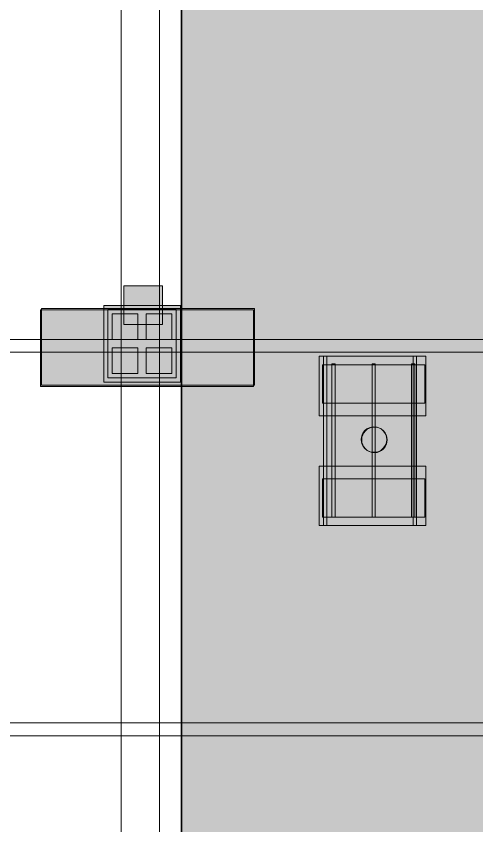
# Model space of a CAD drawing. Header units: inches. Extents: x -10671 to 1761, y -674 to 7170.
# Drawn here: x -437.4 to -221.1, y 511.9 to 892.1 of the extents above; entities that cross this region are included whole.
import ezdxf

# ---------------------------------------------------------------- set-up
doc = ezdxf.new("R2010")
doc.units = ezdxf.units.IN
doc.header["$LTSCALE"] = 19.2
doc.header["$MEASUREMENT"] = 0
for name, color, linetype, lineweight, true_color in [('DWG-bldg-utility box', 3, 'Continuous', 18, 0x00ff00), ('PDF', 6, 'Continuous', 5, 0xff00ff), ('Venue-Ceiling-Obstructions', 7, 'Continuous', 5, 0xdd0000), ('Venue-NO HANG ZONE', 7, 'Continuous', 15, 0xdd0000), ('Venue-Rigging Steel-High', 7, 'Continuous', 5, 0x800000), ('Venue-Rigging Steel-Low', 7, 'Continuous', 5, 0x0000dd)]:
    doc.layers.add(name, color=color, linetype=linetype, lineweight=lineweight, true_color=true_color)
doc.layers.add('Venue-Ceiling-Lights', color=7, linetype='Continuous', lineweight=5)
doc.layers.add('Venue-Floor Pockets', color=7, linetype='Continuous', lineweight=5)

# ---------------------------------------------------------------- blocks, each defined once
blk = doc.blocks.new('FLOORBOX')
at = {"layer": 'Venue-Floor Pockets', "linetype": 'Continuous', "lineweight": 0, "true_color": 0xaaaaaa}
blk.add_hatch(color=253, dxfattribs=at).paths.add_polyline_path([(-18, 18), (18, 18), (18, -18), (-18, -18)])
at = {"layer": 'Venue-Floor Pockets', "linetype": 'Continuous', "lineweight": 0, "true_color": 0xbbbbbb}
blk.add_hatch(color=9, dxfattribs=at).paths.add_polyline_path([(-16, 16), (16, 16), (16, -16), (-16, -16)])
at = {"layer": 'Venue-Floor Pockets', "linetype": 'Continuous', "lineweight": 0, "true_color": 0xdddddd}
for points in [[(-14, 14), (-2, 14), (-2, 2), (-14, 2)], [(2, 14), (14, 14), (14, 2), (2, 2)], [(-14, -2), (-2, -2), (-2, -14), (-14, -14)], [(2, -2), (14, -2), (14, -14), (2, -14)]]:
    blk.add_hatch(color=254, dxfattribs=at).paths.add_polyline_path(points)
at = {"layer": 'Venue-Floor Pockets', "color": 7, "linetype": 'Continuous', "lineweight": 5, "flags": 128}
for points in [[(-18, 18), (18, 18), (18, -18), (-18, -18)], [(-16, 16), (16, 16), (16, -16), (-16, -16)], [(-14, 14), (-2, 14), (-2, 2), (-14, 2)], [(2, 14), (14, 14), (14, 2), (2, 2)], [(-14, -2), (-2, -2), (-2, -14), (-14, -14)], [(2, -2), (14, -2), (14, -14), (2, -14)]]:
    blk.add_lwpolyline(points, close=True, dxfattribs=at)
blk = doc.blocks.new('No Hang Zone H_1 (2D)')
at = {"layer": 'Venue-NO HANG ZONE', "linetype": 'Continuous', "lineweight": 0}
blk.add_hatch(color=7, dxfattribs=at).paths.add_polyline_path([(-1245.0112, 1241.49465), (-1245.0112, -1241.49465), (1245.0112, -1241.49465), (1245.0112, -914.50545), (-985.5915, -914.50545), (-985.5915, 1241.49465)])
at = {"layer": 'Venue-NO HANG ZONE', "flags": 128}
blk.add_lwpolyline([(-1245.0112, 1241.49465), (-1245.0112, -1241.49465), (1245.0112, -1241.49465), (1245.0112, -914.50545), (-985.5915, -914.50545), (-985.5915, 1241.49465)], close=True, dxfattribs=at)
blk = doc.blocks.new('Group-2500-1')
at = {"layer": 'PDF'}
for points, invisible_edges in [([(-274.93, 695.6, 10), (-272.72, 698.3, 10), (-268.21, 699.19, 10), (-274.93, 695.6, 10)], 15), ([(-263.84, 691.01, 10), (-274.93, 695.6, 10), (-268.21, 699.19, 10), (-263.84, 691.01, 10)], 15), ([(-270.55, 699.19), (-272.72, 698.3), (-274.93, 695.6), (-270.55, 699.19)], 15), ([(-270.55, 699.19), (-274.93, 695.6), (-274.93, 691.01), (-270.55, 699.19)], 15), ([(-263.84, 695.6), (-270.55, 699.19), (-274.93, 691.01), (-263.84, 695.6)], 15), ([(-274.93, 695.6, 10), (-273.62, 697.55, 10), (-272.72, 698.3, 10), (-274.93, 695.6, 10)], 13), ([(-272.72, 698.3), (-273.62, 697.55), (-274.93, 695.6), (-272.72, 698.3)], 14), ([(-274.93, 695.6, 10), (-274.37, 696.64, 10), (-273.62, 697.55, 10), (-274.93, 695.6, 10)], 12), ([(-273.62, 697.55), (-274.37, 696.64), (-274.93, 695.6), (-273.62, 697.55)], 12), ([(-272.72, 698.3, 10), (-271.68, 698.85, 10), (-270.55, 699.19, 10), (-272.72, 698.3, 10)], 12), ([(-272.72, 698.3, 10), (-270.55, 699.19, 10), (-268.21, 699.19, 10), (-272.72, 698.3, 10)], 15), ([(-270.55, 699.19), (-271.68, 698.85), (-272.72, 698.3), (-270.55, 699.19)], 12), ([(-270.55, 699.19, 10), (-269.38, 699.31, 10), (-268.21, 699.19, 10), (-270.55, 699.19, 10)], 12), ([(-268.21, 699.19), (-269.38, 699.31), (-270.55, 699.19), (-268.21, 699.19)], 12), ([(-266.05, 698.3), (-268.21, 699.19), (-270.55, 699.19), (-266.05, 698.3)], 15), ([(-263.84, 695.6), (-266.05, 698.3), (-270.55, 699.19), (-263.84, 695.6)], 15), ([(-268.21, 699.19, 10), (-267.09, 698.85, 10), (-266.05, 698.3, 10), (-268.21, 699.19, 10)], 12), ([(-268.21, 699.19, 10), (-266.05, 698.3, 10), (-263.84, 695.6, 10), (-268.21, 699.19, 10)], 15), ([(-268.21, 699.19, 10), (-263.84, 695.6, 10), (-263.84, 691.01, 10), (-268.21, 699.19, 10)], 15), ([(-266.05, 698.3), (-267.09, 698.85), (-268.21, 699.19), (-266.05, 698.3)], 12), ([(-266.05, 698.3, 10), (-265.14, 697.55, 10), (-263.84, 695.6, 10), (-266.05, 698.3, 10)], 14), ([(-263.84, 695.6), (-265.14, 697.55), (-266.05, 698.3), (-263.84, 695.6)], 13), ([(-265.14, 697.55, 10), (-264.39, 696.64, 10), (-263.84, 695.6, 10), (-265.14, 697.55, 10)], 12), ([(-263.84, 695.6), (-264.39, 696.64), (-265.14, 697.55), (-263.84, 695.6)], 12), ([(-275.38, 693.31, 10), (-275.27, 694.48, 10), (-274.93, 695.6, 10), (-275.38, 693.31, 10)], 12), ([(-274.93, 691.01, 10), (-275.38, 693.31, 10), (-274.93, 695.6, 10), (-274.93, 691.01, 10)], 15), ([(-274.93, 695.6), (-275.27, 694.48), (-275.38, 693.31), (-274.93, 695.6)], 12), ([(-274.93, 695.6), (-275.38, 693.31), (-274.93, 691.01), (-274.93, 695.6)], 15), ([(-274.93, 691.01, 10), (-275.27, 692.14, 10), (-275.38, 693.31, 10), (-274.93, 691.01, 10)], 12), ([(-275.38, 693.31), (-275.27, 692.14), (-274.93, 691.01), (-275.38, 693.31)], 12), ([(-270.55, 687.42, 10), (-274.93, 691.01, 10), (-274.93, 695.6, 10), (-270.55, 687.42, 10)], 15), ([(-263.84, 691.01, 10), (-270.55, 687.42, 10), (-274.93, 695.6, 10), (-263.84, 691.01, 10)], 15), ([(-263.84, 695.6), (-274.93, 691.01), (-268.21, 687.42), (-263.84, 695.6)], 15), ([(-268.21, 687.42), (-263.84, 691.01), (-263.84, 695.6), (-268.21, 687.42)], 15), ([(-263.84, 695.6, 10), (-263.5, 694.48, 10), (-263.38, 693.31, 10), (-263.84, 695.6, 10)], 12), ([(-263.84, 695.6, 10), (-263.38, 693.31, 10), (-263.84, 691.01, 10), (-263.84, 695.6, 10)], 15), ([(-263.38, 693.31), (-263.5, 694.48), (-263.84, 695.6), (-263.38, 693.31)], 12), ([(-263.84, 691.01), (-263.38, 693.31), (-263.84, 695.6), (-263.84, 691.01)], 15), ([(-263.38, 693.31, 10), (-263.5, 692.14, 10), (-263.84, 691.01, 10), (-263.38, 693.31, 10)], 12), ([(-263.84, 691.01), (-263.5, 692.14), (-263.38, 693.31), (-263.84, 691.01)], 12), ([(-273.62, 689.06, 10), (-274.37, 689.97, 10), (-274.93, 691.01, 10), (-273.62, 689.06, 10)], 12), ([(-272.72, 688.32, 10), (-273.62, 689.06, 10), (-274.93, 691.01, 10), (-272.72, 688.32, 10)], 14), ([(-270.55, 687.42, 10), (-272.72, 688.32, 10), (-274.93, 691.01, 10), (-270.55, 687.42, 10)], 15), ([(-274.93, 691.01), (-274.37, 689.97), (-273.62, 689.06), (-274.93, 691.01)], 12), ([(-274.93, 691.01), (-273.62, 689.06), (-272.72, 688.32), (-274.93, 691.01)], 13), ([(-274.93, 691.01), (-272.72, 688.32), (-268.21, 687.42), (-274.93, 691.01)], 15), ([(-270.55, 687.42, 10), (-271.68, 687.76, 10), (-272.72, 688.32, 10), (-270.55, 687.42, 10)], 12), ([(-272.72, 688.32), (-271.68, 687.76), (-270.55, 687.42), (-272.72, 688.32)], 12), ([(-272.72, 688.32), (-270.55, 687.42), (-268.21, 687.42), (-272.72, 688.32)], 15), ([(-263.84, 691.01, 10), (-266.05, 688.32, 10), (-270.55, 687.42, 10), (-263.84, 691.01, 10)], 15), ([(-266.05, 688.32, 10), (-268.21, 687.42, 10), (-270.55, 687.42, 10), (-266.05, 688.32, 10)], 15), ([(-268.21, 687.42), (-266.05, 688.32), (-263.84, 691.01), (-268.21, 687.42)], 15), ([(-266.05, 688.32, 10), (-267.09, 687.76, 10), (-268.21, 687.42, 10), (-266.05, 688.32, 10)], 12), ([(-268.21, 687.42), (-267.09, 687.76), (-266.05, 688.32), (-268.21, 687.42)], 12), ([(-263.84, 691.01, 10), (-265.14, 689.06, 10), (-266.05, 688.32, 10), (-263.84, 691.01, 10)], 13), ([(-266.05, 688.32), (-265.14, 689.06), (-263.84, 691.01), (-266.05, 688.32)], 14), ([(-263.84, 691.01, 10), (-264.39, 689.97, 10), (-265.14, 689.06, 10), (-263.84, 691.01, 10)], 12), ([(-265.14, 689.06), (-264.39, 689.97), (-263.84, 691.01), (-265.14, 689.06)], 12), ([(-268.21, 687.42, 10), (-269.38, 687.31, 10), (-270.55, 687.42, 10), (-268.21, 687.42, 10)], 12), ([(-270.55, 687.42), (-269.38, 687.31), (-268.21, 687.42), (-270.55, 687.42)], 12)]:
    blk.add_3dface(points, dxfattribs=dict(at, invisible_edges=invisible_edges))
for points in [[(-274.93, 695.6), (-274.93, 695.6, 10), (-274.37, 696.64, 10), (-274.37, 696.64)], [(-274.37, 696.64), (-274.37, 696.64, 10), (-273.62, 697.55, 10), (-273.62, 697.55)], [(-273.62, 697.55), (-273.62, 697.55, 10), (-272.72, 698.3, 10), (-272.72, 698.3)], [(-272.72, 698.3), (-272.72, 698.3, 10), (-271.68, 698.85, 10), (-271.68, 698.85)], [(-271.68, 698.85), (-271.68, 698.85, 10), (-270.55, 699.19, 10), (-270.55, 699.19)], [(-270.55, 699.19), (-270.55, 699.19, 10), (-269.38, 699.31, 10), (-269.38, 699.31)], [(-269.38, 699.31), (-269.38, 699.31, 10), (-268.21, 699.19, 10), (-268.21, 699.19)], [(-268.21, 699.19), (-268.21, 699.19, 10), (-267.09, 698.85, 10), (-267.09, 698.85)], [(-267.09, 698.85), (-267.09, 698.85, 10), (-266.05, 698.3, 10), (-266.05, 698.3)], [(-266.05, 698.3), (-266.05, 698.3, 10), (-265.14, 697.55, 10), (-265.14, 697.55)], [(-265.14, 697.55), (-265.14, 697.55, 10), (-264.39, 696.64, 10), (-264.39, 696.64)], [(-264.39, 696.64), (-264.39, 696.64, 10), (-263.84, 695.6, 10), (-263.84, 695.6)], [(-275.38, 693.31), (-275.38, 693.31, 10), (-275.27, 694.48, 10), (-275.27, 694.48)], [(-275.27, 692.14), (-275.27, 692.14, 10), (-275.38, 693.31, 10), (-275.38, 693.31)], [(-275.27, 694.48), (-275.27, 694.48, 10), (-274.93, 695.6, 10), (-274.93, 695.6)], [(-274.93, 691.01), (-274.93, 691.01, 10), (-275.27, 692.14, 10), (-275.27, 692.14)], [(-263.84, 695.6), (-263.84, 695.6, 10), (-263.5, 694.48, 10), (-263.5, 694.48)], [(-263.5, 692.14), (-263.5, 692.14, 10), (-263.84, 691.01, 10), (-263.84, 691.01)], [(-263.5, 694.48), (-263.5, 694.48, 10), (-263.38, 693.31, 10), (-263.38, 693.31)], [(-263.38, 693.31), (-263.38, 693.31, 10), (-263.5, 692.14, 10), (-263.5, 692.14)], [(-274.37, 689.97), (-274.37, 689.97, 10), (-274.93, 691.01, 10), (-274.93, 691.01)], [(-273.62, 689.06), (-273.62, 689.06, 10), (-274.37, 689.97, 10), (-274.37, 689.97)], [(-272.72, 688.32), (-272.72, 688.32, 10), (-273.62, 689.06, 10), (-273.62, 689.06)], [(-271.68, 687.76), (-271.68, 687.76, 10), (-272.72, 688.32, 10), (-272.72, 688.32)], [(-266.05, 688.32), (-266.05, 688.32, 10), (-267.09, 687.76, 10), (-267.09, 687.76)], [(-265.14, 689.06), (-265.14, 689.06, 10), (-266.05, 688.32, 10), (-266.05, 688.32)], [(-264.39, 689.97), (-264.39, 689.97, 10), (-265.14, 689.06, 10), (-265.14, 689.06)], [(-263.84, 691.01), (-263.84, 691.01, 10), (-264.39, 689.97, 10), (-264.39, 689.97)], [(-270.55, 687.42), (-270.55, 687.42, 10), (-271.68, 687.76, 10), (-271.68, 687.76)], [(-269.38, 687.31), (-269.38, 687.31, 10), (-270.55, 687.42, 10), (-270.55, 687.42)], [(-268.21, 687.42), (-268.21, 687.42, 10), (-269.38, 687.31, 10), (-269.38, 687.31)], [(-267.09, 687.76), (-267.09, 687.76, 10), (-268.21, 687.42, 10), (-268.21, 687.42)]]:
    blk.add_3dface(points, dxfattribs=at)
blk = doc.blocks.new('Group-2501-1')
at = {"layer": 'PDF'}
for points in [[(-293.51, 710.41, 5.91), (-293.51, 710.41, 9.91), (-293.51, 728.41, 9.91), (-293.51, 728.41, 5.91)], [(-293.51, 728.41, 5.91), (-293.51, 728.41, 9.91), (-245.51, 728.41, 9.91), (-245.51, 728.41, 5.91)], [(-293.51, 710.41, 9.91), (-245.51, 710.41, 9.91), (-245.51, 728.41, 9.91), (-293.51, 728.41, 9.91)], [(-293.51, 728.41, 5.91), (-245.51, 728.41, 5.91), (-245.51, 710.41, 5.91), (-293.51, 710.41, 5.91)], [(-245.51, 728.41, 5.91), (-245.51, 728.41, 9.91), (-245.51, 710.41, 9.91), (-245.51, 710.41, 5.91)], [(-245.51, 710.41, 5.91), (-245.51, 710.41, 9.91), (-293.51, 710.41, 9.91), (-293.51, 710.41, 5.91)]]:
    blk.add_3dface(points, dxfattribs=at)
blk = doc.blocks.new('Group-2502-1')
at = {"layer": 'PDF'}
for points in [[(-289.11, 656.8, 9.97), (-289.11, 656.8, 10.97), (-289.11, 728.8, 10.97), (-289.11, 728.8, 9.97)], [(-289.11, 728.8, 9.97), (-289.11, 728.8, 10.97), (-287.61, 728.8, 10.97), (-287.61, 728.8, 9.97)], [(-289.11, 656.8, 10.97), (-287.61, 656.8, 10.97), (-287.61, 728.8, 10.97), (-289.11, 728.8, 10.97)], [(-289.11, 728.8, 9.97), (-287.61, 728.8, 9.97), (-287.61, 656.8, 9.97), (-289.11, 656.8, 9.97)], [(-287.61, 728.8, 9.97), (-287.61, 728.8, 10.97), (-287.61, 656.8, 10.97), (-287.61, 656.8, 9.97)], [(-287.61, 656.8, 9.97), (-287.61, 656.8, 10.97), (-289.11, 656.8, 10.97), (-289.11, 656.8, 9.97)]]:
    blk.add_3dface(points, dxfattribs=at)
blk = doc.blocks.new('Group-2503-1')
at = {"layer": 'PDF'}
for points in [[(-270.29, 656.8, 9.97), (-270.29, 656.8, 10.97), (-270.29, 728.8, 10.97), (-270.29, 728.8, 9.97)], [(-270.29, 728.8, 9.97), (-270.29, 728.8, 10.97), (-268.79, 728.8, 10.97), (-268.79, 728.8, 9.97)], [(-270.29, 656.8, 10.97), (-268.79, 656.8, 10.97), (-268.79, 728.8, 10.97), (-270.29, 728.8, 10.97)], [(-270.29, 728.8, 9.97), (-268.79, 728.8, 9.97), (-268.79, 656.8, 9.97), (-270.29, 656.8, 9.97)], [(-268.79, 728.8, 9.97), (-268.79, 728.8, 10.97), (-268.79, 656.8, 10.97), (-268.79, 656.8, 9.97)], [(-268.79, 656.8, 9.97), (-268.79, 656.8, 10.97), (-270.29, 656.8, 10.97), (-270.29, 656.8, 9.97)]]:
    blk.add_3dface(points, dxfattribs=at)
blk = doc.blocks.new('Group-2504-1')
at = {"layer": 'PDF'}
for points in [[(-251.7, 656.8, 9.97), (-251.7, 656.8, 10.97), (-251.7, 728.8, 10.97), (-251.7, 728.8, 9.97)], [(-251.7, 728.8, 9.97), (-251.7, 728.8, 10.97), (-250.2, 728.8, 10.97), (-250.2, 728.8, 9.97)], [(-251.7, 656.8, 10.97), (-250.2, 656.8, 10.97), (-250.2, 728.8, 10.97), (-251.7, 728.8, 10.97)], [(-251.7, 728.8, 9.97), (-250.2, 728.8, 9.97), (-250.2, 656.8, 9.97), (-251.7, 656.8, 9.97)], [(-250.2, 728.8, 9.97), (-250.2, 728.8, 10.97), (-250.2, 656.8, 10.97), (-250.2, 656.8, 9.97)], [(-250.2, 656.8, 9.97), (-250.2, 656.8, 10.97), (-251.7, 656.8, 10.97), (-251.7, 656.8, 9.97)]]:
    blk.add_3dface(points, dxfattribs=at)
blk = doc.blocks.new('Group-2505-1')
at = {"layer": 'PDF'}
for points in [[(-293.51, 656.78, 5.91), (-293.51, 656.78, 9.91), (-293.51, 674.78, 9.91), (-293.51, 674.78, 5.91)], [(-293.51, 674.78, 5.91), (-293.51, 674.78, 9.91), (-245.51, 674.78, 9.91), (-245.51, 674.78, 5.91)], [(-293.51, 656.78, 9.91), (-245.51, 656.78, 9.91), (-245.51, 674.78, 9.91), (-293.51, 674.78, 9.91)], [(-293.51, 674.78, 5.91), (-245.51, 674.78, 5.91), (-245.51, 656.78, 5.91), (-293.51, 656.78, 5.91)], [(-245.51, 674.78, 5.91), (-245.51, 674.78, 9.91), (-245.51, 656.78, 9.91), (-245.51, 656.78, 5.91)], [(-245.51, 656.78, 5.91), (-245.51, 656.78, 9.91), (-293.51, 656.78, 9.91), (-293.51, 656.78, 5.91)]]:
    blk.add_3dface(points, dxfattribs=at)
blk = doc.blocks.new('Group-2506-1')
at = {"layer": 'PDF'}
for name in ['Group-2501-1', 'Group-2502-1', 'Group-2503-1', 'Group-2504-1', 'Group-2500-1', 'Group-2505-1']:
    blk.add_blockref(name, (0, 0), dxfattribs=at)
blk = doc.blocks.new('Group-2788-1')
at = {"layer": 'Venue-Ceiling-Lights', "color": 7, "linetype": 'Continuous', "lineweight": 5, "flags": 128}
for points in [[(-295.07, 732.46), (-245.07, 732.46), (-245.07, 704.46), (-295.07, 704.46)], [(-293.01, 732.46), (-291.51, 732.46), (-291.51, 652.87), (-293.01, 652.87)], [(-250.92, 732.46), (-249.42, 732.46), (-249.42, 652.87), (-250.92, 652.87)], [(-295.07, 680.87), (-245.07, 680.87), (-245.07, 652.87), (-295.07, 652.87)]]:
    blk.add_lwpolyline(points, close=True, dxfattribs=at)
at = {"layer": 'Venue-Ceiling-Lights', "color": 7, "linetype": 'Continuous', "lineweight": 5}
blk.add_circle((-269.15, 693.17), 6, dxfattribs=at)

msp = doc.modelspace()

# ---------------------------------------------------------------- hatches: boundary and pattern name
at = {"layer": 'Venue-Ceiling-Obstructions', "linetype": 'Continuous', "lineweight": 0}
msp.add_hatch(color=255, dxfattribs=at).paths.add_polyline_path([(-386.86, 747.35), (-386.86, 765.54), (-368.67, 765.54), (-368.67, 747.35)])
at = {"layer": 'Venue-NO HANG ZONE', "linetype": 'Continuous', "lineweight": 0}
for points in [[(-359.98, 33.25), (-359.98, 2523.27), (-32.99, 2523.27), (-32.99, 33.25)], [(-425.99, 718.25), (-425.99, 754.25), (-325.99, 754.25), (-325.99, 718.25)]]:
    msp.add_hatch(color=7, dxfattribs=at).paths.add_polyline_path(points)

# ---------------------------------------------------------------- linework, layer by layer
at = {"layer": 'Venue-Ceiling-Obstructions', "flags": 128}
msp.add_lwpolyline([(-386.86, 747.35), (-386.86, 765.54), (-368.67, 765.54), (-368.67, 747.35)], close=True, dxfattribs=at)
at = {"layer": 'Venue-NO HANG ZONE', "flags": 128}
for points in [[(-359.98, 33.25), (-359.98, 2523.27), (-32.99, 2523.27), (-32.99, 33.25)], [(-425.99, 718.25), (-425.99, 754.25), (-325.99, 754.25), (-325.99, 718.25)]]:
    msp.add_lwpolyline(points, close=True, dxfattribs=at)
at = {"layer": 'Venue-NO HANG ZONE'}
for points in [[(-425.53, 718.8, 1), (-425.53, 754.8, 1), (-325.53, 754.8, 1), (-325.53, 718.8, 1)], [(-425.53, 718.8), (-425.53, 754.8), (-325.53, 754.8), (-325.53, 718.8)], [(-425.53, 754.8), (-425.53, 754.8, 1), (-325.53, 754.8, 1), (-325.53, 754.8)], [(-425.53, 718.8), (-425.53, 718.8, 1), (-425.53, 754.8, 1), (-425.53, 754.8)], [(-325.53, 754.8), (-325.53, 754.8, 1), (-325.53, 718.8, 1), (-325.53, 718.8)], [(-325.53, 718.8), (-325.53, 718.8, 1), (-425.53, 718.8, 1), (-425.53, 718.8)]]:
    msp.add_3dface(points, dxfattribs=at)
at = {"layer": 'Venue-Rigging Steel-High'}
for p, q in [((-14.99, 740.26), (-2522.99, 740.26)), ((-14.99, 734.26), (-2522.99, 734.26)), ((-2534.99, 560.26), (-33.36, 560.26)), ((-2534.99, 554.26), (-33.36, 554.26))]:
    msp.add_line(p, q, dxfattribs=at)
at = {"layer": 'Venue-Rigging Steel-Low'}
for p, q in [((-388.07, 33.26), (-388.07, 2523.04)), ((-370.07, 33.26), (-370.07, 2523.04))]:
    msp.add_line(p, q, dxfattribs=at)

# ---------------------------------------------------------------- block references
at = {"layer": 'DWG-bldg-utility box', "rotation": 90}
msp.add_blockref('FLOORBOX', (-378.26, 738.29), dxfattribs=at)
at = {"layer": 'PDF'}
msp.add_blockref('Group-2506-1', (0, 0), dxfattribs=at)
at = {"layer": 'Venue-Ceiling-Lights', "color": 7}
msp.add_blockref('Group-2788-1', (0, 0), dxfattribs=at)
at = {"layer": 'Venue-NO HANG ZONE', "rotation": 90}
msp.add_blockref('No Hang Zone H_1 (2D)', (-1274.03, 1278.81), dxfattribs=at)

doc.saveas('drawing.dxf')
